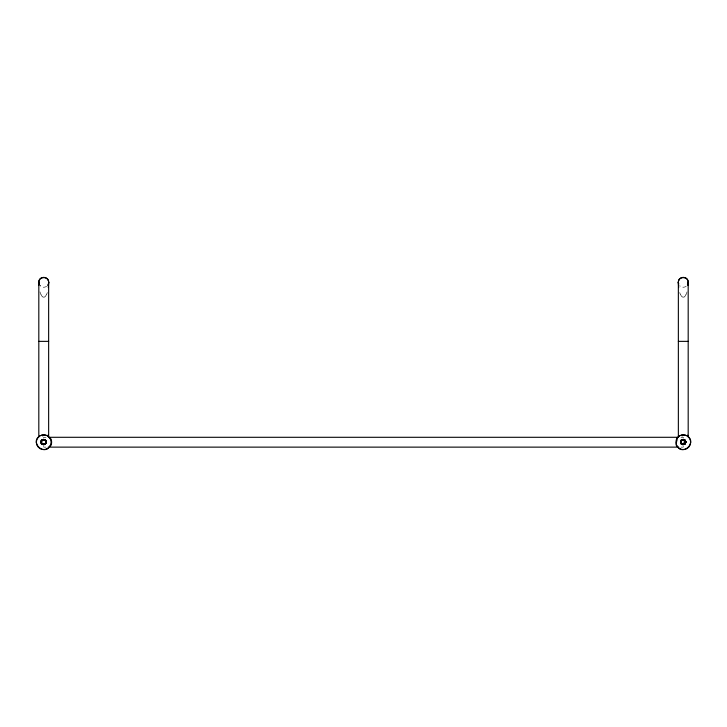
<?xml version="1.0" encoding="UTF-8"?>
<svg xmlns="http://www.w3.org/2000/svg" width="727" height="727" viewBox="0 0 727 727"><rect width="100%" height="100%" fill="white"/><g stroke="black" fill="none" stroke-linecap="round" stroke-linejoin="round"><path stroke-width="0.55" stroke-dasharray="3.63 2.73" d="M687.042 291.845L686.979 292.09A48.764 27.653 0 0 1 686.37 293.862L686.215 294.217M46.673 294.217L46.828 293.862A48.764 27.653 0 0 0 47.291 292.572M46.664 286.274C44.665 287.656 41.921 287.819 39.803 285.293M686.206 286.274C684.38 287.665 681.517 287.61 679.727 285.747M44.565 296.952L43.956 297.152A0.936 0.536 0 0 1 43.502 297.152L42.811 296.898M684.107 296.952L683.498 297.152A0.936 0.536 0 0 1 683.044 297.152L682.353 296.898M46.001 437.29L43.729 437.29L43.729 438.099M680.999 437.29L683.271 437.29L683.271 438.099M46.001 447.132L43.729 447.132L43.729 446.333M680.999 447.132L683.271 447.132L683.271 446.333M39.803 285.293L40.249 285.802M680.327 294.217L680.172 293.862A48.764 27.653 0 0 1 679.709 292.572M40.785 294.217L40.63 293.862A48.764 27.653 0 0 1 40.03 292.09L39.958 291.845M683.271 441.771L683.271 442.652M685.997 294.199A12.85 7.288 0 0 1 684.289 297.016M682.19 296.952A13.159 7.461 0 0 1 680.517 294.199M46.455 294.199A12.85 7.288 0 0 1 44.747 297.016M42.648 296.952A13.159 7.461 0 0 1 40.976 294.199"/><path stroke-width="1.09" d="M39.131 284.066L38.967 283.566A9.687 6.843 0 0 1 38.967 281.085C39.231 276.587 47.991 276.36 48.473 281.004A9.687 6.843 0 0 1 48.491 283.566L48.645 282.33L48.336 287.565M688.115 283.157L688.187 282.33L688.106 285.066M41.048 441.952L42.257 439.871A2.581 2.581 0 0 1 46.146 442.08L45.946 443.025A2.454 2.454 0 0 1 45.428 443.806L44.711 444.324M45.61 443.606C47.337 441.598 44.692 438.436 42.42 439.78L44.747 439.762L46.101 441.534A2.644 2.635 0 0 1 46.01 442.87L45.537 443.697A2.635 2.635 0 0 1 44.383 444.461L43.965 444.56A2.454 2.454 0 0 0 44.638 444.361L45.71 443.461L44.083 444.542M685.643 441.571A2.644 2.635 0 0 1 685.552 442.87L685.034 443.743L685.425 440.907L685.488 443.025A2.635 2.635 0 0 0 685.643 441.553L685.506 441.071L685.616 442.643L685.588 441.316M45.565 443.661L46.065 441.371L46.137 442.216L45.674 440.553M685.379 443.261L685.606 441.371M41.621 440.435L41.066 441.762L42.448 439.762A2.635 2.635 0 0 1 43.856 439.508L44.801 439.79M41.085 441.643L41.203 441.18M41.094 441.58L42.511 439.735M680.636 441.58L681.226 440.362A2.454 2.454 0 0 1 681.962 439.78L684.343 439.79M48.373 283.948L47.637 285.32M680.745 441.18L681.272 440.308M45.492 443.743L45.983 442.934A2.635 2.626 0 0 0 46.074 441.434M50.145 445.86L49.481 446.832M676.855 438.563L679.327 435.973M681.799 439.871L680.863 440.898L681.163 440.435A2.581 2.581 0 0 1 682.099 439.671L684.452 439.853L681.962 439.78M687.388 285.011L688.033 283.566A9.687 6.843 0 0 0 688.033 281.085C687.769 276.587 679.009 276.36 678.527 281.004A9.687 6.843 0 0 0 678.509 283.566L678.664 284.066M49.445 446.878C43.447 455.411 29.789 442.125 39.794 435.973M683.88 444.533A2.644 2.635 0 0 0 685.016 443.788L685.252 443.461M45.328 443.906L45.601 443.615A2.326 2.326 0 0 0 44.002 439.853M41.821 440.208L43.565 439.49L44.992 439.908M681.581 440.017L681.99 439.762A2.635 2.635 0 0 1 683.398 439.508L684.461 439.862M684.607 444.115L684.189 444.361A2.454 2.454 0 0 1 683.489 444.56L683.907 444.47A2.145 2.145 0 0 0 685.134 443.615A2.326 2.326 0 0 0 683.544 439.853M681.735 439.908L682.162 439.69A2.644 2.635 0 0 1 683.435 439.508M683.625 444.542L684.525 444.179M41.548 435.164L46.146 435.237M681.09 435.164L685.688 435.237M42.702 439.653L44.111 439.535M682.244 439.653L684.18 439.708M44.02 444.551L44.474 444.433M683.553 444.551L684.016 444.433M683.507 444.56L683.971 444.451A2.581 2.581 0 0 0 684.071 439.653M43.902 444.57L44.365 444.47A2.145 2.145 0 0 0 45.592 443.615A2.272 2.272 0 0 1 41.53 441.689M38.813 341.363L48.645 341.363M678.355 341.363L688.187 341.363M49.4 437.29L677.6 437.29M48.264 447.132L678.736 447.132M683.08 439.49L683.553 439.517M43.538 439.49L45.692 440.58A2.445 2.445 0 0 1 46.11 441.716L45.565 440.417M44.91 439.853L43.738 439.49L44.638 439.708M43.447 444.579L42.075 444.079L41.075 442.398A2.454 2.445 0 0 1 41.166 441.271M682.408 444.47L682.871 444.57L680.926 443.297M41.63 443.652L43.329 444.57L42.021 444.033M42.829 444.461L43.302 444.57M42.484 444.324L43.402 444.579A2.635 2.635 0 0 1 42.175 444.215M687.206 435.973C697.075 442.007 683.843 455.229 677.746 447.105M47.673 435.973L50.145 438.563M680.681 442.843A2.635 2.635 0 0 0 681.017 443.47A2.445 2.445 0 0 0 681.89 444.252L681.135 443.615A2.635 2.635 0 0 1 680.708 442.907M43.166 444.542A2.635 2.635 0 0 1 42.23 444.188L41.557 443.561A2.445 2.445 0 0 0 42.348 444.252L41.593 443.615A2.635 2.635 0 0 1 41.012 442.28L41.13 442.661M682.708 444.542A2.635 2.635 0 0 1 681.772 444.188L681.099 443.561M42.157 444.133L41.066 442.28M684.843 440.144L685.17 440.498A2.644 2.635 0 0 0 684.28 439.699A2.417 2.417 0 0 0 683.516 439.517M677.673 447.023L676.855 445.86M681.026 443.461L681.326 443.833L680.799 443.025M41.739 443.779L41.112 442.57L41.475 443.443M45.801 440.753L46.146 442.098A2.581 2.581 0 0 1 42.239 444.261A2.581 2.581 0 0 1 42.302 439.799M685.452 440.962L685.661 441.689M678.627 283.957L678.355 282.33L678.355 436.709M46.11 441.598L45.737 440.653A2.635 2.635 0 0 0 44.783 439.635A2.635 2.635 0 0 1 45.883 440.589M38.813 436.709L38.813 282.33L38.894 285.066M678.664 287.565L678.355 282.33M38.822 283.157L38.813 282.33M688.187 282.33L688.187 436.709M48.645 282.33L48.645 436.709M678.3 282.33A4.971 4.871 0 0 1 683.271 277.369A4.971 4.871 0 0 1 688.242 282.33M682.053 435.827A9.424 1.427 -13.4 0 1 683.616 435.282M687.46 435.191A9.642 2.472 2.6 0 1 687.797 436.009M38.758 282.33A4.971 4.871 0 0 1 43.729 277.369A4.971 4.871 0 0 1 48.7 282.33M42.511 435.827A9.424 1.427 -13.4 0 1 44.074 435.282M47.918 435.191A9.642 2.472 2.6 0 1 48.255 436.009M682.044 440.135A2.199 2.19 0 0 0 682.044 443.933A2.199 2.19 0 0 0 685.334 442.034A2.199 2.19 0 0 0 682.044 440.135A2.19 2.181 -1.2 0 0 681.562 440.526A2.199 2.19 9.3 0 1 681.89 440.244A2.199 2.19 7.3 0 0 681.154 442.97M684.125 444.288A2.326 2.326 0 0 1 680.945 441.662M685.234 441.389A2.19 2.19 -71 0 0 685.007 440.898A2.19 2.19 -74.7 0 1 685.216 441.344A2.19 2.19 -77.2 0 0 683.425 439.862M683.371 444.215A2.19 2.19 28.4 0 0 684.398 443.833A2.19 2.19 86.4 0 1 681.472 443.461A2.19 2.19 84.2 0 0 684.398 443.833A2.19 2.19 32 0 1 683.316 444.215A2.19 2.19 83.9 0 1 681.562 443.552M681.681 440.408A2.19 2.19 55.7 0 1 683.916 439.989M680.954 442.125A2.19 2.19 6.2 0 1 682.126 440.099M680.981 441.716A2.19 2.19 -45.6 0 0 681.344 443.297A2.19 2.19 -49.7 0 1 680.972 441.78A2.199 2.19 8.3 0 1 681.89 440.244M685.098 443.579A2.272 2.272 0 0 1 681.072 441.689M685.588 442.734A2.445 2.445 0 0 1 685.016 443.761M683.325 439.653A2.445 2.445 0 0 1 684.425 439.953M685.325 440.826A2.445 2.445 0 0 1 685.652 441.716L685.343 440.753A2.644 2.644 0 0 0 684.979 440.28M681.045 443.606A2.581 2.581 0 0 0 682.035 444.397L682.989 444.579A2.635 2.635 0 0 1 681.799 444.206M680.572 442.579A2.581 2.581 0 0 1 680.563 441.571M680.563 442.38A2.572 2.572 0 0 0 684.398 444.279A2.572 2.572 0 0 0 684.68 440.008A2.572 2.572 0 0 0 680.626 441.38A2.435 2.435 0 0 0 680.608 442.343M681.181 440.444A2.435 2.435 0 0 1 682.19 439.744M680.717 440.971A2.635 2.635 0 0 1 681.308 440.071M684.162 439.644A2.635 2.635 0 0 1 685.307 440.662M680.699 441.035A2.635 2.635 0 0 1 681.254 440.144M682.008 439.962A2.454 2.454 0 0 1 683.507 439.699M681.944 444.288A2.454 2.454 0 0 1 681.199 443.688M42.502 440.135A2.199 2.19 0 0 0 42.502 443.933A2.199 2.19 0 0 0 45.792 442.034A2.199 2.19 0 0 0 42.502 440.135A2.19 2.181 -1.2 0 0 42.021 440.526A2.199 2.19 9.3 0 1 42.348 440.244A2.199 2.19 7.3 0 0 41.612 442.97M44.583 444.288A2.326 2.326 0 0 1 41.403 441.662M45.692 441.389A2.19 2.19 -71 0 0 45.474 440.898A2.19 2.19 -74.7 0 1 45.674 441.344A2.19 2.19 -77.2 0 0 43.884 439.862M43.829 444.215A2.19 2.19 28.4 0 0 44.856 443.833A2.19 2.19 86.4 0 1 41.939 443.461A2.19 2.19 84.2 0 0 44.856 443.833A2.19 2.19 32 0 1 43.774 444.215A2.19 2.19 83.9 0 1 42.021 443.552M42.139 440.408A2.19 2.19 55.7 0 1 44.374 439.989M41.412 442.125A2.19 2.19 6.2 0 1 42.584 440.099M41.439 441.716A2.19 2.19 -45.6 0 0 41.802 443.297A2.19 2.19 -49.7 0 1 41.43 441.78A2.199 2.19 8.3 0 1 42.348 440.244M46.046 442.734A2.445 2.445 0 0 1 45.474 443.761M42.848 439.799A2.445 2.445 0 0 0 41.83 440.507A2.454 2.454 0 0 1 42.557 439.899M43.784 439.653A2.445 2.445 0 0 1 44.883 439.953M41.394 443.488A2.635 2.635 0 0 1 40.93 442.27M41.021 441.207A2.635 2.635 0 0 1 41.693 440.089M45.974 442.961A2.635 2.635 0 0 0 46.101 441.553A2.426 2.417 0 0 0 45.783 440.853M42.584 439.699A2.644 2.635 0 0 1 43.893 439.508M44.956 439.862A2.644 2.635 0 0 1 45.856 440.735M41.048 441.398A2.635 2.635 0 0 1 41.712 440.144M42.466 439.962A2.454 2.454 0 0 1 43.965 439.699M40.957 442.652A2.635 2.626 0 0 1 40.976 441.353M43.974 439.517A2.417 2.417 0 0 1 44.711 439.744M42.402 444.288A2.454 2.454 0 0 1 41.657 443.688M46.001 442.897A2.426 2.417 0 0 1 45.792 443.334M676.664 446.478A4.744 1.509 -79.1 0 1 677.191 439.617M50.29 438.09A4.744 2.644 90 0 1 51.617 442.216A4.744 2.644 90 0 1 50.29 446.333M679.581 448.604A7.379 7.379 0 0 0 690.65 442.216A7.379 7.379 0 0 0 679.581 435.818A7.379 7.379 0 0 0 679.581 448.604M40.04 448.604A7.379 7.379 0 0 0 51.108 442.216A7.379 7.379 0 0 0 40.04 435.818A7.379 7.379 0 0 0 40.04 448.604"/></g></svg>
